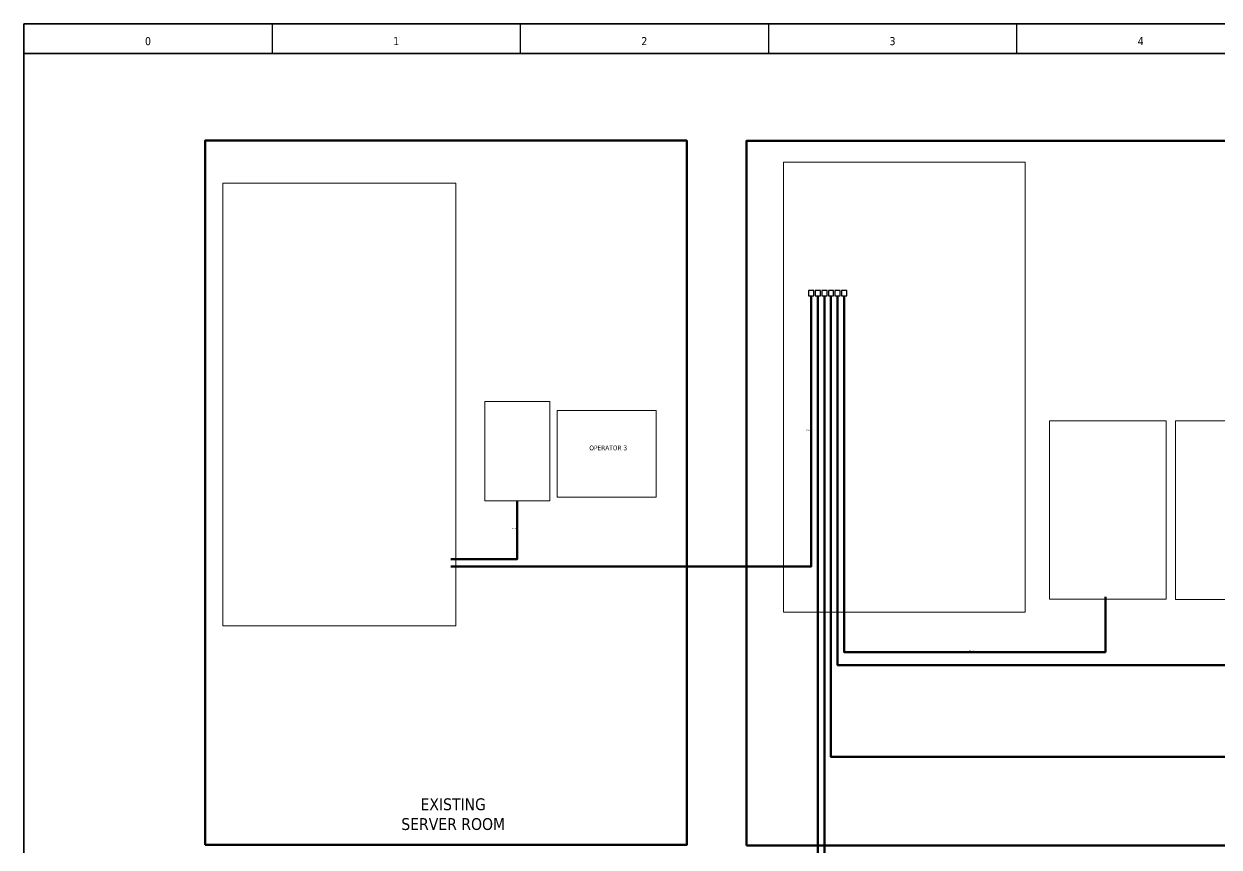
# Model space of a CAD drawing. Header units: millimetres. Extents: x 0 to 3780, y 0 to 2673.
# Drawn here: x 0 to 1820, y 1419 to 2673 of the extents above; entities that cross this region are included whole.
import ezdxf
from ezdxf.enums import TextEntityAlignment as Align

# ---------------------------------------------------------------- set-up
doc = ezdxf.new("R2010")
doc.units = ezdxf.units.MM
for name, color, linetype, lineweight in [('EPLAN100', 7, 'Continuous', 5), ('EPLAN108', 5, 'Continuous', 5), ('EPLAN201', 7, 'Continuous', 5), ('EPLAN205', 7, 'Continuous', 5), ('EPLAN440', 73, 'Continuous', 5), ('EPLAN451', 7, 'Continuous', 5), ('EPLAN452', 7, 'Continuous', 5), ('EPLAN453', 7, 'Continuous', 5), ('EPLAN500', 7, 'Continuous', 5), ('EPLAN501', 7, 'Continuous', 5), ('EPLAN700', 12, 'Continuous', 5), ('EPLAN706', 5, 'Continuous', 5), ('EPLAN710', 5, 'Continuous', 5), ('EPLAN712', 5, 'Continuous', 5), ('EPLAN714', 7, 'Continuous', 5)]:
    doc.layers.add(name, color=color, linetype=linetype, lineweight=lineweight)
doc.styles.add('Tahoma', font='')
doc.styles.get('Tahoma').set_extended_font_data('Tahoma')
picture_1 = doc.add_image_def('image1.jpg', size_in_pixel=(252, 220))
picture_2 = doc.add_image_def('image2.jpg', size_in_pixel=(463, 862))
picture_3 = doc.add_image_def('image3.jpg', size_in_pixel=(165, 252))
picture_4 = doc.add_image_def('image5.jpg', size_in_pixel=(451, 856))

# ---------------------------------------------------------------- blocks, each defined once
blk = doc.blocks.new('EPLFRAME')
at = {"layer": 'EPLAN201', "linetype": 'Continuous', "lineweight": 25, "ltscale": 4}
for p, q in [((378, 2673), (378, 2628)), ((756, 2673), (756, 2628)), ((1134, 2673), (1134, 2628)), ((1512, 2673), (1512, 2628))]:
    blk.add_line(p, q, dxfattribs=at)
at = {"layer": 'EPLAN201', "linetype": 'Continuous', "lineweight": 35, "ltscale": 4}
blk.add_line((0, 2628), (3780, 2628), dxfattribs=at)
blk.add_lwpolyline([(0, 0), (3780, 0), (3780, 2673), (0, 2673)], close=True, dxfattribs=at)
at = {"layer": 'EPLAN451', "color": 7, "style": 'Tahoma'}
for tag, p, height in [('14_10014', (909, 108), 20.3), ('14_10015', (1665, 108), 20.3), ('14_10011', (909, 45), 20.3), ('14_10013', (2988, 45), 14.6), ('14_10151', (657, 9), 14.6), ('14_10300', (3735, 9), 14.6)]:
    blk.add_attdef(tag, p, '', height=height, dxfattribs=at)
blk.add_attdef('4_25020', text='', height=14.6, dxfattribs=at).set_placement((3717, 9), align=Align.RIGHT)
at = {"layer": 'EPLAN452', "color": 7, "style": 'Tahoma'}
for tag, p, height in [('4_11041', (9, 153), 20.3), ('4_11071[1]', (9, 117), 14.6), ('4_11074[1]', (189, 117), 14.6), ('4_11070[1]', (369, 117), 14.6), ('4_11024', (657, 117), 14.6), ('4_11011', (2079, 108), 20.3), ('4_11030', (2709, 108), 20.3), ('4_20132_1001', (3366, 117), 14.6), ('4_11071[2]', (9, 81), 14.6), ('4_11074[2]', (189, 81), 14.6), ('4_11070[2]', (369, 81), 14.6), ('4_11022', (657, 81), 14.6), ('4_20134_1001', (3366, 81), 14.6), ('4_11071[3]', (9, 45), 14.6), ('4_11074[3]', (189, 45), 14.6), ('4_11070[3]', (369, 45), 14.6), ('4_11080', (657, 45), 14.6), ('4_11059', (2709, 45), 14.6)]:
    blk.add_attdef(tag, p, '', height=height, dxfattribs=at)
for tag, height, p in [('4_11040', 20.3, (3771, 153)), ('4_11000', 14.6, (3771, 45)), ('4_11085', 14.6, (1269, 9)), ('4_11086', 14.6, (1647, 9))]:
    blk.add_attdef(tag, text='', height=height, dxfattribs=at).set_placement(p, align=Align.RIGHT)
at = {"layer": 'EPLAN453', "color": 7, "style": 'Tahoma'}
for tag, p in [('53_19005_1', (189, 2637)), ('53_19005', (567, 2637)), ('53_19005_8', (945, 2637)), ('53_19005_6', (1323, 2637)), ('53_19005_7', (1701, 2637)), ('53_19005_9', (2079, 2637)), ('53_19005_3', (2457, 2637)), ('53_19005_2', (2835, 2637)), ('53_19005_4', (3213, 2637)), ('53_19005_5', (3591, 2637))]:
    blk.add_attdef(tag, text='', height=12.2, dxfattribs=at).set_placement(p, align=Align.BOTTOM_CENTER)
blk = doc.blocks.new('EPLSYM_LibrarySPECIAL_Symbol210_Variant2_Placement43')
at = {"layer": 'EPLAN700', "lineweight": 50, "ltscale": 36}
blk.add_line((0, 0), (0, -2), dxfattribs=at)
at = {"layer": 'EPLAN706', "lineweight": 25, "ltscale": 36}
blk.add_lwpolyline([(-4, 0), (4, 0), (4, 8), (-4, 8)], close=True, dxfattribs=at)
at = {"layer": 'EPLAN440', "color": 73, "style": 'Tahoma'}
blk.add_attdef('17_20300', text='', height=1.63, dxfattribs=at).set_placement((0, 13.75), align=Align.BOTTOM_LEFT)
at = {"layer": 'EPLAN500', "color": 7, "style": 'Tahoma'}
blk.add_attdef('17_20027', text='', height=1.63, dxfattribs=at).set_placement((0, 16.45), align=Align.BOTTOM_LEFT)
at = {"layer": 'EPLAN501', "color": 7, "style": 'Tahoma'}
blk.add_attdef('17_20011', text='', height=1.63, dxfattribs=at).set_placement((0, 19.15), align=Align.BOTTOM_LEFT)
at = {"layer": 'EPLAN712', "color": 5, "style": 'Tahoma'}
blk.add_attdef('17_20010', text='', height=2.26, dxfattribs=at).set_placement((0, 10), align=Align.BOTTOM_CENTER)
blk = doc.blocks.new('EPLSYM_LibrarySPECIAL_Symbol202_Variant0_Placement43')
at = {"layer": 'EPLAN700', "lineweight": 50, "ltscale": 36}
blk.add_lwpolyline([(0, 0), (0, -540.3), (397.9, -540.3), (397.9, -456.2)], dxfattribs=at)
at = {"layer": 'EPLAN710', "color": 5, "style": 'Tahoma'}
blk.add_attdef('203_20010', text='', height=2.26, dxfattribs=at).set_placement((-1, 9.1), align=Align.BOTTOM_LEFT)
at = {"layer": 'EPLAN714', "color": 7, "style": 'Tahoma'}
for tag, p in [('203_20250', (-1, 3.7)), ('203_20011', (-1, 1))]:
    blk.add_attdef(tag, text='', height=1.63, dxfattribs=at).set_placement(p, align=Align.BOTTOM_RIGHT)
blk.add_attdef('203_20027', text='', height=1.63, dxfattribs=at).set_placement((-1, 6.4), align=Align.BOTTOM_LEFT)
blk = doc.blocks.new('EPLSYM_LibrarySPECIAL_Symbol202_Variant0_Placement43_1')
at = {"layer": 'EPLAN700', "lineweight": 50, "ltscale": 36}
blk.add_lwpolyline([(0, 0), (0, -560.1), (1346.9, -560.1), (1346.9, -459.4)], dxfattribs=at)
at = {"layer": 'EPLAN710', "color": 5, "style": 'Tahoma'}
blk.add_attdef('203_20010', text='', height=2.26, dxfattribs=at).set_placement((-1, 9.1), align=Align.BOTTOM_LEFT)
at = {"layer": 'EPLAN714', "color": 7, "style": 'Tahoma'}
for tag, p in [('203_20250', (-1, 3.7)), ('203_20011', (-1, 1))]:
    blk.add_attdef(tag, text='', height=1.63, dxfattribs=at).set_placement(p, align=Align.BOTTOM_RIGHT)
blk.add_attdef('203_20027', text='', height=1.63, dxfattribs=at).set_placement((-1, 6.4), align=Align.BOTTOM_LEFT)
blk = doc.blocks.new('EPLSYM_LibrarySPECIAL_Symbol202_Variant0_Placement43_2')
at = {"layer": 'EPLAN700', "lineweight": 50, "ltscale": 36}
blk.add_lwpolyline([(0, 0), (0, -700), (2057.2, -700), (2057.2, -427.5)], dxfattribs=at)
at = {"layer": 'EPLAN710', "color": 5, "style": 'Tahoma'}
blk.add_attdef('203_20010', text='', height=2.26, dxfattribs=at).set_placement((-1, 9.1), align=Align.BOTTOM_RIGHT)
at = {"layer": 'EPLAN714', "color": 7, "style": 'Tahoma'}
for tag, p in [('203_20250', (-1, 3.7)), ('203_20011', (-1, 1))]:
    blk.add_attdef(tag, text='', height=1.63, dxfattribs=at).set_placement(p, align=Align.BOTTOM_RIGHT)
blk.add_attdef('203_20027', text='', height=1.63, dxfattribs=at).set_placement((-1, 6.4), align=Align.BOTTOM_LEFT)
blk = doc.blocks.new('EPLSYM_LibrarySPECIAL_Symbol202_Variant0_Placement43_4')
at = {"layer": 'EPLAN700', "lineweight": 50, "ltscale": 36}
blk.add_lwpolyline([(0, 0), (0, -410), (-549.2, -410)], dxfattribs=at)
at = {"layer": 'EPLAN710', "color": 5, "style": 'Tahoma'}
blk.add_attdef('203_20010', text='', height=2.26, dxfattribs=at).set_placement((-1, 9.1), align=Align.BOTTOM_LEFT)
at = {"layer": 'EPLAN714', "color": 7, "style": 'Tahoma'}
for tag, p in [('203_20250', (-1, 3.7)), ('203_20011', (-1, 1))]:
    blk.add_attdef(tag, text='', height=1.63, dxfattribs=at).set_placement(p, align=Align.BOTTOM_RIGHT)
blk.add_attdef('203_20027', text='', height=1.63, dxfattribs=at).set_placement((-1, 6.4), align=Align.BOTTOM_LEFT)
blk = doc.blocks.new('EPLSYM_LibrarySPECIAL_Symbol202_Variant0_Placement43_5')
at = {"layer": 'EPLAN700', "lineweight": 50, "ltscale": 36}
blk.add_lwpolyline([(0, 0), (0, -1375), (1800, -1375), (1800, -1280)], dxfattribs=at)
at = {"layer": 'EPLAN710', "color": 5, "style": 'Tahoma'}
blk.add_attdef('203_20010', text='', height=2.26, dxfattribs=at).set_placement((-1, 9.1), align=Align.BOTTOM_RIGHT)
at = {"layer": 'EPLAN714', "color": 7, "style": 'Tahoma'}
for tag, p in [('203_20250', (-1, 3.7)), ('203_20011', (-1, 1))]:
    blk.add_attdef(tag, text='', height=1.63, dxfattribs=at).set_placement(p, align=Align.BOTTOM_RIGHT)
blk.add_attdef('203_20027', text='', height=1.63, dxfattribs=at).set_placement((-1, 6.4), align=Align.BOTTOM_LEFT)
blk = doc.blocks.new('EPLSYM_LibrarySPECIAL_Symbol202_Variant0_Placement43_6')
at = {"layer": 'EPLAN700', "lineweight": 50, "ltscale": 36}
blk.add_lwpolyline([(0, 0), (0, -1375), (-693, -1375), (-693.1, -1287)], dxfattribs=at)
at = {"layer": 'EPLAN710', "color": 5, "style": 'Tahoma'}
blk.add_attdef('203_20010', text='', height=2.26, dxfattribs=at).set_placement((-1, 9.1), align=Align.BOTTOM_RIGHT)
at = {"layer": 'EPLAN714', "color": 7, "style": 'Tahoma'}
for tag, p in [('203_20250', (-1, 3.7)), ('203_20011', (-1, 1))]:
    blk.add_attdef(tag, text='', height=1.63, dxfattribs=at).set_placement(p, align=Align.BOTTOM_RIGHT)
blk.add_attdef('203_20027', text='', height=1.63, dxfattribs=at).set_placement((-1, 6.4), align=Align.BOTTOM_LEFT)
blk = doc.blocks.new('EPLSYM_LibrarySPECIAL_Symbol202_Variant0_Placement43_13')
at = {"layer": 'EPLAN700', "lineweight": 50, "ltscale": 36}
blk.add_lwpolyline([(0, 0), (0, -88.8), (-101.4, -88.8)], dxfattribs=at)
at = {"layer": 'EPLAN710', "color": 5, "style": 'Tahoma'}
blk.add_attdef('203_20010', text='', height=2.26, dxfattribs=at).set_placement((-1, 9.1), align=Align.BOTTOM_LEFT)
at = {"layer": 'EPLAN714', "color": 7, "style": 'Tahoma'}
for tag, p in [('203_20250', (-1, 3.7)), ('203_20011', (-1, 1))]:
    blk.add_attdef(tag, text='', height=1.63, dxfattribs=at).set_placement(p, align=Align.BOTTOM_RIGHT)
blk.add_attdef('203_20027', text='', height=1.63, dxfattribs=at).set_placement((-1, 6.4), align=Align.BOTTOM_LEFT)

msp = doc.modelspace()

# ---------------------------------------------------------------- linework, layer by layer
at = {"layer": 'EPLAN100', "lineweight": 50, "ltscale": 36}
for points in [[(275.9, 1422.8), (1009.7, 1422.8), (1009.7, 2495.3), (275.9, 2495.3)], [(1100.5, 1422), (3486.3, 1422), (3486.3, 2494.7), (1100.5, 2494.7)]]:
    msp.add_lwpolyline(points, close=True, dxfattribs=at)

# ---------------------------------------------------------------- block references
ref = msp.add_blockref('EPLFRAME', (0, 0))
ref.add_attrib('53_19005', '1', dxfattribs={"layer": 'EPLAN453', "color": 7, "height": 12.2, "style": 'Tahoma'}).set_placement((567, 2637), align=Align.BOTTOM_CENTER)
ref.add_attrib('53_19005_1', '0', dxfattribs={"layer": 'EPLAN453', "color": 7, "height": 12.2, "style": 'Tahoma'}).set_placement((189, 2637), align=Align.BOTTOM_CENTER)
ref.add_attrib('53_19005_6', '3', dxfattribs={"layer": 'EPLAN453', "color": 7, "height": 12.2, "style": 'Tahoma'}).set_placement((1323, 2637), align=Align.BOTTOM_CENTER)
ref.add_attrib('53_19005_7', '4', dxfattribs={"layer": 'EPLAN453', "color": 7, "height": 12.2, "style": 'Tahoma'}).set_placement((1701, 2637), align=Align.BOTTOM_CENTER)
ref.add_attrib('53_19005_8', '2', dxfattribs={"layer": 'EPLAN453', "color": 7, "height": 12.2, "style": 'Tahoma'}).set_placement((945, 2637), align=Align.BOTTOM_CENTER)
for name, p in [('EPLSYM_LibrarySPECIAL_Symbol210_Variant2_Placement43', (1199.3, 2258.8)), ('EPLSYM_LibrarySPECIAL_Symbol210_Variant2_Placement43', (1209.3, 2258.8)), ('EPLSYM_LibrarySPECIAL_Symbol210_Variant2_Placement43', (1219.3, 2258.8)), ('EPLSYM_LibrarySPECIAL_Symbol210_Variant2_Placement43', (1229.3, 2258.8)), ('EPLSYM_LibrarySPECIAL_Symbol210_Variant2_Placement43', (1239.3, 2258.8)), ('EPLSYM_LibrarySPECIAL_Symbol210_Variant2_Placement43', (1249.3, 2258.8)), ('EPLSYM_LibrarySPECIAL_Symbol202_Variant0_Placement43_6', (1209.3, 2256.8)), ('EPLSYM_LibrarySPECIAL_Symbol202_Variant0_Placement43_5', (1219.3, 2256.8)), ('EPLSYM_LibrarySPECIAL_Symbol202_Variant0_Placement43_2', (1229.3, 2256.8))]:
    msp.add_blockref(name, p)
ref = msp.add_blockref('EPLSYM_LibrarySPECIAL_Symbol202_Variant0_Placement43_4', (1199.3, 2256.8))
ref.add_attrib('203_20250', '0.96 m', dxfattribs={"layer": 'EPLAN714', "color": 7, "height": 1.63, "style": 'Tahoma'}).set_placement((1198.3, 2052.8), align=Align.BOTTOM_RIGHT)
ref = msp.add_blockref('EPLSYM_LibrarySPECIAL_Symbol202_Variant0_Placement43_1', (1239.3, 2256.8))
ref.add_attrib('203_20250', '2.01 m', dxfattribs={"layer": 'EPLAN714', "color": 7, "height": 1.63, "style": 'Tahoma'}).set_placement((1911.7, 1697.8), align=Align.BOTTOM_RIGHT)
ref = msp.add_blockref('EPLSYM_LibrarySPECIAL_Symbol202_Variant0_Placement43', (1249.3, 2256.8))
ref.add_attrib('203_20250', '1.02 m', dxfattribs={"layer": 'EPLAN714', "color": 7, "height": 1.63, "style": 'Tahoma'}).set_placement((1447.2, 1717.5), align=Align.BOTTOM_RIGHT)
ref = msp.add_blockref('EPLSYM_LibrarySPECIAL_Symbol202_Variant0_Placement43_13', (751.5, 1946.8))
ref.add_attrib('203_20250', '0.19 m', dxfattribs={"layer": 'EPLAN714', "color": 7, "height": 1.63, "style": 'Tahoma'}).set_placement((750.5, 1903.4), align=Align.BOTTOM_RIGHT)

# ---------------------------------------------------------------- texts
at = {"layer": 'EPLAN108', "color": 5, "style": 'Tahoma'}
msp.add_text('OPERATOR 3', height=7.22, dxfattribs=at).set_placement((890, 2027.3), align=Align.MIDDLE_CENTER)
at = {"layer": 'EPLAN108', "color": 5, "insert": (653.9, 1469.4), "char_height": 18.06, "attachment_point": 5, "style": 'Tahoma'}
msp.add_mtext('EXISTING\\PSERVER ROOM', dxfattribs=at)

# ---------------------------------------------------------------- pictures from other files: only their frames are drawn
at = {"layer": 'EPLAN205'}
image = msp.add_image(picture_2, insert=(1157.1, 1777.2), size_in_units=(368, 685.1), dxfattribs=at)
image.dxf.flags = 15
image = msp.add_image(picture_4, insert=(303.1, 1756.6), size_in_units=(355, 673.8), dxfattribs=at)
image.dxf.flags = 15
image = msp.add_image(picture_3, insert=(702, 1946.8), size_in_units=(99, 151.2), dxfattribs=at)
image.dxf.flags = 15
image = msp.add_image(picture_1, insert=(812, 1952.3), size_in_units=(151.2, 132), dxfattribs=at)
image.dxf.flags = 15
image = msp.add_image(picture_3, insert=(1562, 1796.8), size_in_units=(178, 271.9), dxfattribs=at)
image.dxf.flags = 15
image = msp.add_image(picture_1, insert=(1754, 1796.3), size_in_units=(312, 272.4), dxfattribs=at)
image.dxf.flags = 15

doc.saveas('drawing.dxf')
